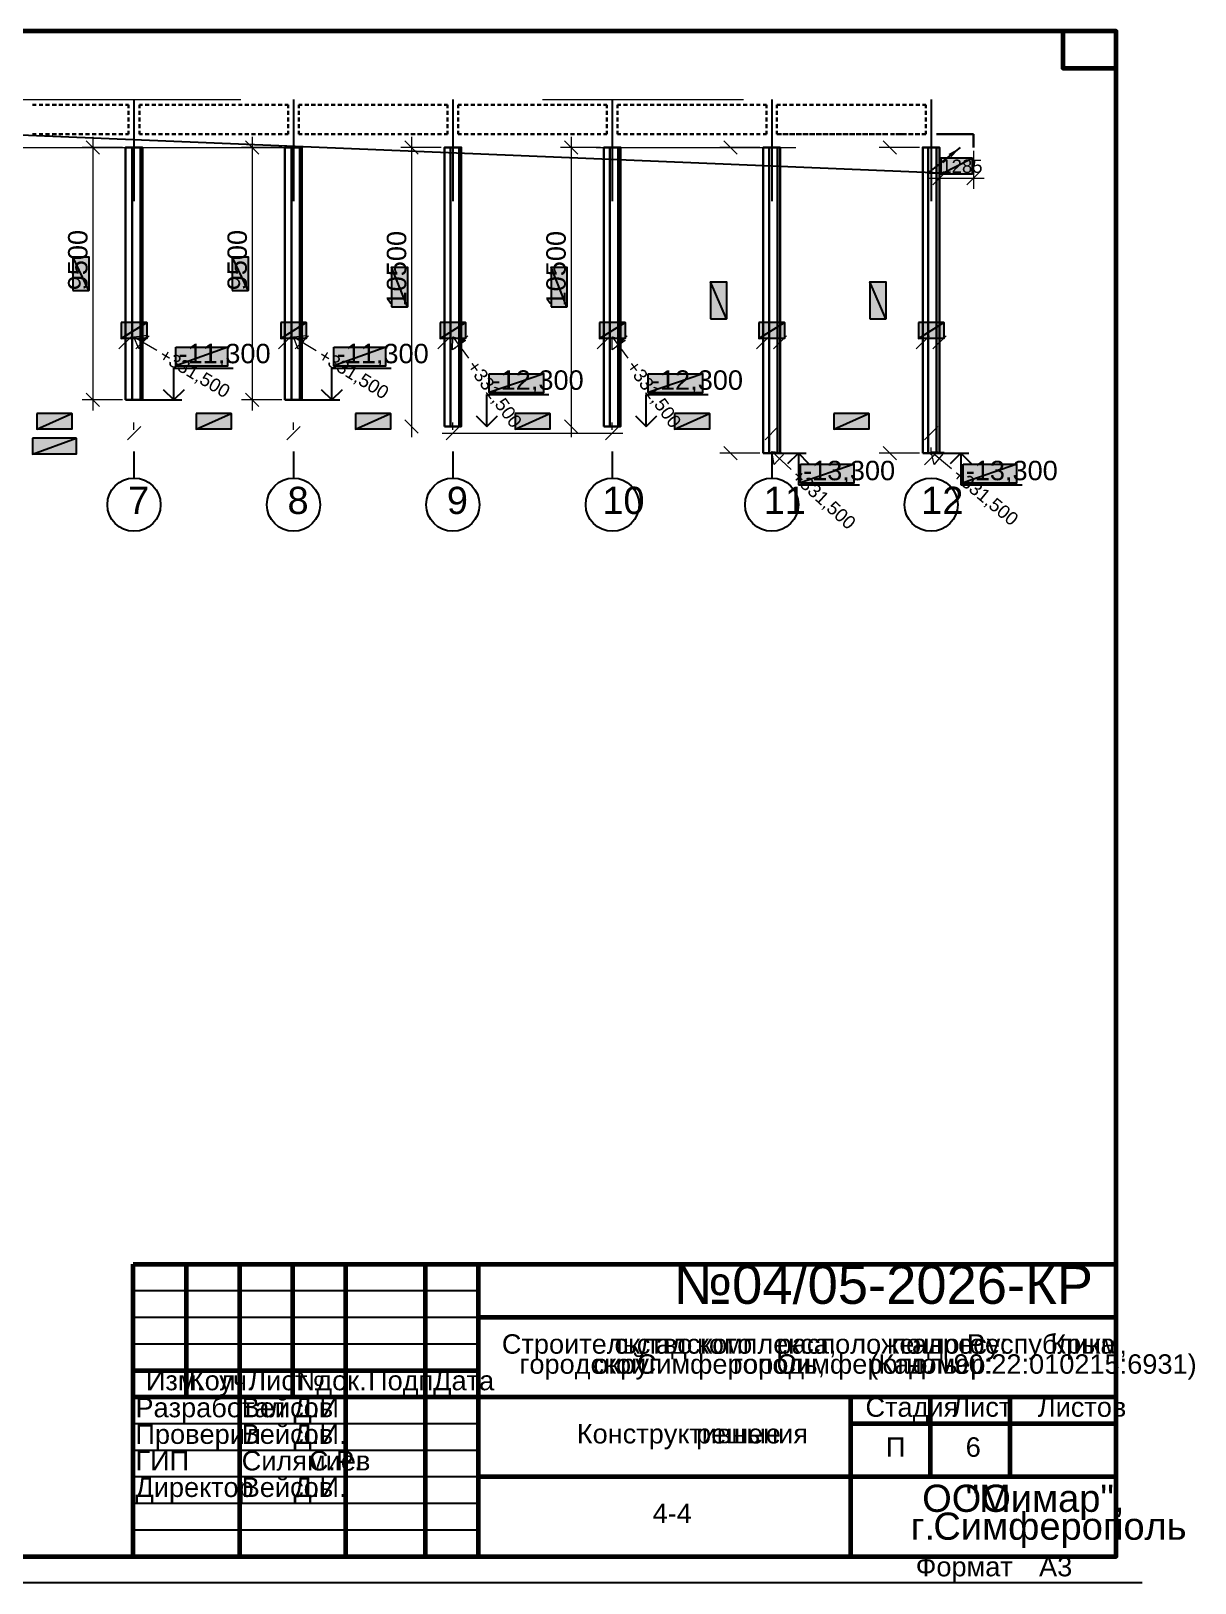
# Model space of a CAD drawing. Extents: x 8 to 21351, y 0 to 420.
# Drawn here: x 10562.1 to 10781.1, y 0.1 to 292.1 of the extents above; entities that cross this region are included whole.
import ezdxf

# ---------------------------------------------------------------- set-up
doc = ezdxf.new("R2010")
doc.units = 0
doc.linetypes.add('TEYPDFCAD_CENTER', pattern=[20, 12, -3, 2, -3])
for name, color, linetype in [('PDF_ВЫНОСКИ', 7, 'Continuous'), ('PDF_ОСИ', 7, 'Continuous'), ('PDF_ОТМЕТКИ', 7, 'Continuous'), ('TEY_REVIEW_AXIS', 7, 'Continuous'), ('TEY_REVIEW_LEADER', 7, 'Continuous')]:
    doc.layers.add(name, color=color, linetype=linetype)
doc.styles.add('TEYPDFCAD_TEXT', font='arial.ttf')
doc.dimstyles.new('TEYPDFCAD_SCALE_1', dxfattribs={"dimtxt": 2.5, "dimasz": 2.5, "dimexe": 1.25, "dimexo": 0.75, "dimtad": 1, "dimdsep": 46, "dimtxsty": 'Standard', "dimcen": 0.09, "dimadec": 0, "dimazin": 0, "dimtfac": 1, "dimtofl": 0, "dimtmove": 0, "dimatfit": 3, "dimfxl": 1, "dimarcsym": 0})
pattern_1 = [(-90, (0, 0), (1.57691667, 0), [])]
pattern_2 = [(-90, (0, 0), (1.57691667, 0), [])]

# ---------------------------------------------------------------- blocks, each defined once
blk = doc.blocks.new('TEY_AXIS')
at = {"layer": 'PDF_ОСИ', "linetype": 'TEYPDFCAD_CENTER', "lineweight": 9}
blk.add_line((0, 0), (1, 0), dxfattribs=at)
blk = doc.blocks.new('TEY_LEVEL')
at = {"layer": 'PDF_ОТМЕТКИ', "lineweight": 9}
blk.add_line((0, 0), (5, 0), dxfattribs=at)
blk.add_lwpolyline([(0, 0), (2, 1.5), (2, -1.5)], close=True, dxfattribs=at)
at = {"layer": 'PDF_ОТМЕТКИ', "style": 'TEYPDFCAD_TEXT'}
blk.add_text('+331,500', height=2.5, dxfattribs=at).set_placement((6, -1.25))

msp = doc.modelspace()

# ---------------------------------------------------------------- hatches: boundary and pattern name
at = {"lineweight": 30}
h = msp.add_hatch(dxfattribs=at)
h.set_pattern_fill('TEYPDFCAD_LINEAR', style=0, pattern_type=2)
h.set_pattern_definition(pattern_1)
h.paths.add_polyline_path([(10579.87, 222.67), (10579.87, 270.17), (10583.02, 270.17), (10583.02, 222.67)])
h = msp.add_hatch(dxfattribs=at)
h.set_pattern_fill('TEYPDFCAD_LINEAR', style=0, pattern_type=2)
h.set_pattern_definition(pattern_1)
h.paths.add_polyline_path([(10609.86, 222.67), (10609.86, 270.17), (10613.01, 270.17), (10613.01, 222.67)])
h = msp.add_hatch(dxfattribs=at)
h.set_pattern_fill('TEYPDFCAD_LINEAR', style=0, pattern_type=2)
h.set_pattern_definition(pattern_2)
h.paths.add_polyline_path([(10639.88, 217.68), (10639.88, 270.17), (10643.03, 270.17), (10643.03, 217.68)])
h = msp.add_hatch(dxfattribs=at)
h.set_pattern_fill('TEYPDFCAD_LINEAR', style=0, pattern_type=2)
h.set_pattern_definition(pattern_2)
h.paths.add_polyline_path([(10669.87, 217.68), (10669.87, 270.17), (10673.02, 270.17), (10673.02, 217.68)])
h = msp.add_hatch(dxfattribs=at)
h.set_pattern_fill('TEYPDFCAD_LINEAR', style=0, pattern_type=2)
h.set_pattern_definition(pattern_1)
h.paths.add_polyline_path([(10699.86, 212.66), (10699.86, 270.17), (10703.02, 270.17), (10703.02, 212.66)])
h = msp.add_hatch(dxfattribs=at)
h.set_pattern_fill('TEYPDFCAD_LINEAR', style=0, pattern_type=2)
h.set_pattern_definition([(-90, (0, 0), (1.57691667, 0), [])])
h.paths.add_polyline_path([(10729.88, 212.66), (10729.88, 270.17), (10733.03, 270.17), (10733.03, 212.66)])
at = {"true_color": 0xffffff}
h = msp.add_hatch(color=0, dxfattribs=at)
h.paths.add_polyline_path([(10733.31, 268.14), (10733.31, 265.13), (10739.17, 268.14)])
h.paths.add_polyline_path([(10733.31, 265.13), (10739.17, 268.14), (10739.17, 265.13)])
h = msp.add_hatch(color=0, dxfattribs=at)
h.paths.add_polyline_path([(10569.94, 243.23), (10572.93, 243.23), (10569.94, 249.62)])
h.paths.add_polyline_path([(10572.93, 243.23), (10569.94, 249.62), (10572.93, 249.62)])
h = msp.add_hatch(color=0, dxfattribs=at)
h.paths.add_polyline_path([(10599.93, 243.23), (10602.94, 243.23), (10599.93, 249.62)])
h.paths.add_polyline_path([(10602.94, 243.23), (10599.93, 249.62), (10602.94, 249.62)])
h = msp.add_hatch(color=0, dxfattribs=at)
h.paths.add_polyline_path([(10629.93, 240.18), (10632.93, 240.18), (10629.93, 247.65)])
h.paths.add_polyline_path([(10632.93, 240.18), (10629.93, 247.65), (10632.93, 247.65)])
h = msp.add_hatch(color=0, dxfattribs=at)
h.paths.add_polyline_path([(10659.94, 240.18), (10662.93, 240.18), (10659.94, 247.65)])
h.paths.add_polyline_path([(10662.93, 240.18), (10659.94, 247.65), (10662.93, 247.65)])
h = msp.add_hatch(color=0, dxfattribs=at)
h.paths.add_polyline_path([(10689.93, 237.96), (10692.94, 237.96), (10689.93, 244.9)])
h.paths.add_polyline_path([(10692.94, 237.96), (10689.93, 244.9), (10692.94, 244.9)])
h = msp.add_hatch(color=0, dxfattribs=at)
h.paths.add_polyline_path([(10719.93, 237.96), (10722.93, 237.96), (10719.93, 244.9)])
h.paths.add_polyline_path([(10722.93, 237.96), (10719.93, 244.9), (10722.93, 244.9)])
h = msp.add_hatch(color=0, dxfattribs=at)
h.paths.add_polyline_path([(10579.04, 237.26), (10579.04, 234.25), (10583.85, 237.26)])
h.paths.add_polyline_path([(10579.04, 234.25), (10583.85, 237.26), (10583.85, 234.25)])
h = msp.add_hatch(color=0, dxfattribs=at)
h.paths.add_polyline_path([(10609.06, 237.26), (10609.06, 234.25), (10613.84, 237.26)])
h.paths.add_polyline_path([(10609.06, 234.25), (10613.84, 237.26), (10613.84, 234.25)])
h = msp.add_hatch(color=0, dxfattribs=at)
h.paths.add_polyline_path([(10639.05, 237.26), (10639.05, 234.25), (10643.83, 237.26)])
h.paths.add_polyline_path([(10639.05, 234.25), (10643.83, 237.26), (10643.83, 234.25)])
h = msp.add_hatch(color=0, dxfattribs=at)
h.paths.add_polyline_path([(10669.04, 237.26), (10669.04, 234.25), (10673.85, 237.26)])
h.paths.add_polyline_path([(10669.04, 234.25), (10673.85, 237.26), (10673.85, 234.25)])
h = msp.add_hatch(color=0, dxfattribs=at)
h.paths.add_polyline_path([(10699.06, 237.26), (10699.06, 234.25), (10703.84, 237.26)])
h.paths.add_polyline_path([(10699.06, 234.25), (10703.84, 237.26), (10703.84, 234.25)])
h = msp.add_hatch(color=0, dxfattribs=at)
h.paths.add_polyline_path([(10729.05, 237.26), (10729.05, 234.25), (10733.83, 237.26)])
h.paths.add_polyline_path([(10729.05, 234.25), (10733.83, 237.26), (10733.83, 234.25)])
h = msp.add_hatch(color=0, dxfattribs=at)
h.paths.add_polyline_path([(10589.33, 232.58), (10599.09, 232.58), (10589.33, 229.07)])
h.paths.add_polyline_path([(10599.09, 232.58), (10589.33, 229.07), (10599.09, 229.07)])
h = msp.add_hatch(color=0, dxfattribs=at)
h.paths.add_polyline_path([(10619.07, 232.58), (10628.83, 232.58), (10619.07, 229.07)])
h.paths.add_polyline_path([(10628.83, 232.58), (10619.07, 229.07), (10628.83, 229.07)])
h = msp.add_hatch(color=0, dxfattribs=at)
h.paths.add_polyline_path([(10648.26, 227.56), (10658.54, 227.56), (10648.26, 224.07)])
h.paths.add_polyline_path([(10658.54, 227.56), (10648.26, 224.07), (10658.54, 224.07)])
h = msp.add_hatch(color=0, dxfattribs=at)
h.paths.add_polyline_path([(10678.21, 227.56), (10688.52, 227.56), (10678.21, 224.07)])
h.paths.add_polyline_path([(10688.52, 227.56), (10678.21, 224.07), (10688.52, 224.07)])
h = msp.add_hatch(color=0, dxfattribs=at)
h.paths.add_polyline_path([(10563.15, 220.15), (10563.15, 217.15), (10569.73, 220.15)])
h.paths.add_polyline_path([(10563.15, 217.15), (10569.73, 220.15), (10569.73, 217.15)])
h = msp.add_hatch(color=0, dxfattribs=at)
h.paths.add_polyline_path([(10593.16, 220.15), (10593.16, 217.15), (10599.74, 220.15)])
h.paths.add_polyline_path([(10593.16, 217.15), (10599.74, 220.15), (10599.74, 217.15)])
h = msp.add_hatch(color=0, dxfattribs=at)
h.paths.add_polyline_path([(10623.15, 220.15), (10623.15, 217.15), (10629.74, 220.15)])
h.paths.add_polyline_path([(10623.15, 217.15), (10629.74, 220.15), (10629.74, 217.15)])
h = msp.add_hatch(color=0, dxfattribs=at)
h.paths.add_polyline_path([(10653.15, 220.15), (10653.15, 217.15), (10659.73, 220.15)])
h.paths.add_polyline_path([(10653.15, 217.15), (10659.73, 220.15), (10659.73, 217.15)])
h = msp.add_hatch(color=0, dxfattribs=at)
h.paths.add_polyline_path([(10683.16, 220.15), (10683.16, 217.15), (10689.74, 220.15)])
h.paths.add_polyline_path([(10683.16, 217.15), (10689.74, 220.15), (10689.74, 217.15)])
h = msp.add_hatch(color=0, dxfattribs=at)
h.paths.add_polyline_path([(10713.15, 220.15), (10713.15, 217.15), (10719.74, 220.15)])
h.paths.add_polyline_path([(10713.15, 217.15), (10719.74, 220.15), (10719.74, 217.15)])
h = msp.add_hatch(color=0, dxfattribs=at)
h.paths.add_polyline_path([(10562.34, 215.46), (10562.34, 212.45), (10570.53, 215.46)])
h.paths.add_polyline_path([(10562.34, 212.45), (10570.53, 215.46), (10570.53, 212.45)])
h = msp.add_hatch(color=0, dxfattribs=at)
h.paths.add_polyline_path([(10706.87, 210.57), (10716.96, 210.57), (10706.87, 207.07)])
h.paths.add_polyline_path([(10716.96, 210.57), (10706.87, 207.07), (10716.96, 207.07)])
h = msp.add_hatch(color=0, dxfattribs=at)
h.paths.add_polyline_path([(10737.47, 210.57), (10747.57, 210.57), (10737.47, 207.07)])
h.paths.add_polyline_path([(10747.57, 210.57), (10737.47, 207.07), (10747.57, 207.07)])

# ---------------------------------------------------------------- linework, layer by layer
at = {"color": 7, "lineweight": 30}
for p, q in [((10562.32, 278.17), (10563.06, 278.17)), ((10563.57, 278.17), (10564.31, 278.17)), ((10564.82, 278.17), (10565.56, 278.17)), ((10566.07, 278.17), (10566.83, 278.17)), ((10567.32, 278.17), (10568.08, 278.17)), ((10568.56, 278.17), (10569.33, 278.17)), ((10569.81, 278.17), (10570.58, 278.17)), ((10571.06, 278.17), (10571.82, 278.17)), ((10572.31, 278.17), (10573.07, 278.17)), ((10573.56, 278.17), (10574.32, 278.17)), ((10574.81, 278.17), (10575.57, 278.17)), ((10576.08, 278.17), (10576.82, 278.17)), ((10577.33, 278.17), (10578.07, 278.17)), ((10578.58, 278.17), (10579.32, 278.17)), ((10579.83, 278.17), (10580.44, 278.17)), ((10580.44, 278.17), (10580.44, 277.56)), ((10582.45, 278.17), (10583.06, 278.17)), ((10582.45, 278.17), (10582.45, 277.56)), ((10583.57, 278.17), (10584.31, 278.17)), ((10584.82, 278.17), (10585.56, 278.17)), ((10586.07, 278.17), (10586.81, 278.17)), ((10587.32, 278.17), (10588.06, 278.17)), ((10588.57, 278.17), (10589.33, 278.17)), ((10589.82, 278.17), (10590.58, 278.17)), ((10591.07, 278.17), (10591.83, 278.17)), ((10592.31, 278.17), (10593.08, 278.17)), ((10593.56, 278.17), (10594.32, 278.17)), ((10594.81, 278.17), (10595.57, 278.17)), ((10596.06, 278.17), (10596.82, 278.17)), ((10597.33, 278.17), (10598.07, 278.17)), ((10598.58, 278.17), (10599.32, 278.17)), ((10599.83, 278.17), (10600.57, 278.17)), ((10601.08, 278.17), (10601.82, 278.17)), ((10602.33, 278.17), (10603.07, 278.17)), ((10603.57, 278.17), (10604.32, 278.17)), ((10604.82, 278.17), (10605.56, 278.17)), ((10606.07, 278.17), (10606.81, 278.17)), ((10607.32, 278.17), (10608.06, 278.17)), ((10608.57, 278.17), (10609.31, 278.17)), ((10609.82, 278.17), (10610.45, 278.17)), ((10610.45, 278.17), (10610.45, 277.56)), ((10612.44, 278.17), (10613.08, 278.17)), ((10612.44, 278.17), (10612.44, 277.56)), ((10613.57, 278.17), (10614.33, 278.17)), ((10614.81, 278.17), (10615.58, 278.17)), ((10616.06, 278.17), (10616.82, 278.17)), ((10617.31, 278.17), (10618.07, 278.17)), ((10618.56, 278.17), (10619.32, 278.17)), ((10619.83, 278.17), (10620.57, 278.17)), ((10621.08, 278.17), (10621.82, 278.17)), ((10622.33, 278.17), (10623.07, 278.17)), ((10623.58, 278.17), (10624.32, 278.17)), ((10624.83, 278.17), (10625.57, 278.17)), ((10626.07, 278.17), (10626.82, 278.17)), ((10627.32, 278.17), (10628.06, 278.17)), ((10628.57, 278.17), (10629.31, 278.17)), ((10629.82, 278.17), (10630.56, 278.17)), ((10631.07, 278.17), (10631.81, 278.17)), ((10632.32, 278.17), (10633.08, 278.17)), ((10633.57, 278.17), (10634.33, 278.17)), ((10634.82, 278.17), (10635.58, 278.17)), ((10636.07, 278.17), (10636.83, 278.17)), ((10637.31, 278.17), (10638.08, 278.17)), ((10638.56, 278.17), (10639.33, 278.17)), ((10639.81, 278.17), (10640.45, 278.17)), ((10640.45, 278.17), (10640.45, 277.56)), ((10642.44, 278.17), (10643.07, 278.17)), ((10642.44, 278.17), (10642.44, 277.56)), ((10643.58, 278.17), (10644.32, 278.17)), ((10644.83, 278.17), (10645.57, 278.17)), ((10646.08, 278.17), (10646.82, 278.17)), ((10647.33, 278.17), (10648.07, 278.17)), ((10648.57, 278.17), (10649.32, 278.17)), ((10649.82, 278.17), (10650.56, 278.17)), ((10651.07, 278.17), (10651.81, 278.17)), ((10652.32, 278.17), (10653.06, 278.17)), ((10653.57, 278.17), (10654.31, 278.17)), ((10654.82, 278.17), (10655.58, 278.17)), ((10656.07, 278.17), (10656.83, 278.17)), ((10657.32, 278.17), (10658.08, 278.17)), ((10658.57, 278.17), (10659.33, 278.17)), ((10659.81, 278.17), (10660.58, 278.17)), ((10661.06, 278.17), (10661.83, 278.17)), ((10662.31, 278.17), (10663.07, 278.17)), ((10663.56, 278.17), (10664.32, 278.17)), ((10664.83, 278.17), (10665.57, 278.17)), ((10666.08, 278.17), (10666.82, 278.17)), ((10667.33, 278.17), (10668.07, 278.17)), ((10668.58, 278.17), (10669.32, 278.17)), ((10669.83, 278.17), (10670.44, 278.17)), ((10670.44, 278.17), (10670.44, 277.56)), ((10672.45, 278.17), (10673.06, 278.17)), ((10672.45, 278.17), (10672.45, 277.56)), ((10673.57, 278.17), (10674.31, 278.17)), ((10674.82, 278.17), (10675.56, 278.17)), ((10676.07, 278.17), (10676.81, 278.17)), ((10677.32, 278.17), (10678.08, 278.17)), ((10678.57, 278.17), (10679.33, 278.17)), ((10679.82, 278.17), (10680.58, 278.17)), ((10681.07, 278.17), (10681.83, 278.17)), ((10682.31, 278.17), (10683.08, 278.17)), ((10683.56, 278.17), (10684.33, 278.17)), ((10684.81, 278.17), (10685.57, 278.17)), ((10686.06, 278.17), (10686.82, 278.17)), ((10687.33, 278.17), (10688.07, 278.17)), ((10688.58, 278.17), (10689.32, 278.17)), ((10689.83, 278.17), (10690.57, 278.17)), ((10691.08, 278.17), (10691.82, 278.17)), ((10692.33, 278.17), (10693.07, 278.17)), ((10693.58, 278.17), (10694.32, 278.17)), ((10694.82, 278.17), (10695.56, 278.17)), ((10696.07, 278.17), (10696.81, 278.17)), ((10697.32, 278.17), (10698.06, 278.17)), ((10698.57, 278.17), (10699.31, 278.17)), ((10699.82, 278.17), (10700.45, 278.17)), ((10700.45, 278.17), (10700.45, 277.56)), ((10702.44, 278.17), (10703.08, 278.17)), ((10702.44, 278.17), (10702.44, 277.56)), ((10703.57, 278.17), (10704.33, 278.17)), ((10704.81, 278.17), (10705.58, 278.17)), ((10706.06, 278.17), (10706.83, 278.17)), ((10707.31, 278.17), (10708.07, 278.17)), ((10708.58, 278.17), (10709.32, 278.17)), ((10709.83, 278.17), (10710.57, 278.17)), ((10711.08, 278.17), (10711.82, 278.17)), ((10712.33, 278.17), (10713.07, 278.17)), ((10713.58, 278.17), (10714.32, 278.17)), ((10714.83, 278.17), (10715.57, 278.17)), ((10716.08, 278.17), (10716.82, 278.17)), ((10717.32, 278.17), (10718.07, 278.17)), ((10718.57, 278.17), (10719.31, 278.17)), ((10719.82, 278.17), (10720.56, 278.17)), ((10721.07, 278.17), (10721.81, 278.17)), ((10722.32, 278.17), (10723.08, 278.17)), ((10723.57, 278.17), (10724.33, 278.17)), ((10724.82, 278.17), (10725.58, 278.17)), ((10726.07, 278.17), (10726.83, 278.17)), ((10727.31, 278.17), (10728.08, 278.17)), ((10728.56, 278.17), (10729.33, 278.17)), ((10729.81, 278.17), (10730.45, 278.17)), ((10730.45, 278.17), (10730.45, 277.56)), ((10580.44, 277.05), (10580.44, 276.31)), ((10580.44, 275.8), (10580.44, 275.04)), ((10580.44, 274.55), (10580.44, 273.79)), ((10582.45, 277.05), (10582.45, 276.31)), ((10582.45, 275.8), (10582.45, 275.04)), ((10582.45, 274.55), (10582.45, 273.79)), ((10610.45, 277.05), (10610.45, 276.31)), ((10610.45, 275.8), (10610.45, 275.04)), ((10610.45, 274.55), (10610.45, 273.79)), ((10612.44, 277.05), (10612.44, 276.31)), ((10612.44, 275.8), (10612.44, 275.04)), ((10612.44, 274.55), (10612.44, 273.79)), ((10640.45, 277.05), (10640.45, 276.31)), ((10640.45, 275.8), (10640.45, 275.04)), ((10640.45, 274.55), (10640.45, 273.79)), ((10642.44, 277.05), (10642.44, 276.31)), ((10642.44, 275.8), (10642.44, 275.04)), ((10642.44, 274.55), (10642.44, 273.79)), ((10670.44, 277.05), (10670.44, 276.31)), ((10670.44, 275.8), (10670.44, 275.04)), ((10670.44, 274.55), (10670.44, 273.79)), ((10672.45, 277.05), (10672.45, 276.31)), ((10672.45, 275.8), (10672.45, 275.04)), ((10672.45, 274.55), (10672.45, 273.79)), ((10700.45, 277.05), (10700.45, 276.31)), ((10700.45, 275.8), (10700.45, 275.04)), ((10700.45, 274.55), (10700.45, 273.79)), ((10702.44, 277.05), (10702.44, 276.31)), ((10702.44, 275.8), (10702.44, 275.04)), ((10702.44, 274.55), (10702.44, 273.79)), ((10730.45, 277.05), (10730.45, 276.31)), ((10730.45, 275.8), (10730.45, 275.04)), ((10730.45, 274.55), (10730.45, 273.79)), ((10563.06, 272.67), (10562.32, 272.67)), ((10562.32, 272.67), (10563.06, 272.67)), ((10564.31, 272.67), (10563.57, 272.67)), ((10563.57, 272.67), (10564.31, 272.67)), ((10565.56, 272.67), (10564.82, 272.67)), ((10564.82, 272.67), (10565.56, 272.67)), ((10566.83, 272.67), (10566.07, 272.67)), ((10566.07, 272.67), (10566.83, 272.67)), ((10568.08, 272.67), (10567.32, 272.67)), ((10567.32, 272.67), (10568.08, 272.67)), ((10569.33, 272.67), (10568.56, 272.67)), ((10568.56, 272.67), (10569.33, 272.67)), ((10570.58, 272.67), (10569.81, 272.67)), ((10569.81, 272.67), (10570.58, 272.67)), ((10571.82, 272.67), (10571.06, 272.67)), ((10571.06, 272.67), (10571.82, 272.67)), ((10573.07, 272.67), (10572.31, 272.67)), ((10572.31, 272.67), (10573.07, 272.67)), ((10574.32, 272.67), (10573.56, 272.67)), ((10573.56, 272.67), (10574.32, 272.67)), ((10575.57, 272.67), (10574.81, 272.67)), ((10574.81, 272.67), (10575.57, 272.67)), ((10576.82, 272.67), (10576.08, 272.67)), ((10576.08, 272.67), (10576.82, 272.67)), ((10578.07, 272.67), (10577.33, 272.67)), ((10577.33, 272.67), (10578.07, 272.67)), ((10579.32, 272.67), (10578.58, 272.67)), ((10578.58, 272.67), (10579.32, 272.67)), ((10580.44, 272.67), (10579.83, 272.67)), ((10579.83, 272.67), (10580.44, 272.67)), ((10580.44, 273.3), (10580.44, 272.67)), ((10582.45, 273.3), (10582.45, 272.67)), ((10583.06, 272.67), (10582.45, 272.67)), ((10582.45, 272.67), (10583.06, 272.67)), ((10584.31, 272.67), (10583.57, 272.67)), ((10583.57, 272.67), (10584.31, 272.67)), ((10585.56, 272.67), (10584.82, 272.67)), ((10584.82, 272.67), (10585.56, 272.67)), ((10586.81, 272.67), (10586.07, 272.67)), ((10586.07, 272.67), (10586.81, 272.67)), ((10588.06, 272.67), (10587.32, 272.67)), ((10587.32, 272.67), (10588.06, 272.67)), ((10589.33, 272.67), (10588.57, 272.67)), ((10588.57, 272.67), (10589.33, 272.67)), ((10590.58, 272.67), (10589.82, 272.67)), ((10589.82, 272.67), (10590.58, 272.67)), ((10591.83, 272.67), (10591.07, 272.67)), ((10591.07, 272.67), (10591.83, 272.67)), ((10593.08, 272.67), (10592.31, 272.67)), ((10592.31, 272.67), (10593.08, 272.67)), ((10594.32, 272.67), (10593.56, 272.67)), ((10593.56, 272.67), (10594.32, 272.67)), ((10595.57, 272.67), (10594.81, 272.67)), ((10594.81, 272.67), (10595.57, 272.67)), ((10596.82, 272.67), (10596.06, 272.67)), ((10596.06, 272.67), (10596.82, 272.67)), ((10598.07, 272.67), (10597.33, 272.67)), ((10597.33, 272.67), (10598.07, 272.67)), ((10599.32, 272.67), (10598.58, 272.67)), ((10598.58, 272.67), (10599.32, 272.67)), ((10600.57, 272.67), (10599.83, 272.67)), ((10599.83, 272.67), (10600.57, 272.67)), ((10601.82, 272.67), (10601.08, 272.67)), ((10601.08, 272.67), (10601.82, 272.67)), ((10603.07, 272.67), (10602.33, 272.67)), ((10602.33, 272.67), (10603.07, 272.67)), ((10605.56, 272.67), (10604.82, 272.67)), ((10604.82, 272.67), (10605.56, 272.67)), ((10606.81, 272.67), (10606.07, 272.67)), ((10606.07, 272.67), (10606.81, 272.67)), ((10608.06, 272.67), (10607.32, 272.67)), ((10607.32, 272.67), (10608.06, 272.67)), ((10609.31, 272.67), (10608.57, 272.67)), ((10608.57, 272.67), (10609.31, 272.67)), ((10610.45, 272.67), (10609.82, 272.67)), ((10609.82, 272.67), (10610.45, 272.67)), ((10610.45, 273.3), (10610.45, 272.67)), ((10612.44, 273.3), (10612.44, 272.67)), ((10613.08, 272.67), (10612.44, 272.67)), ((10612.44, 272.67), (10613.08, 272.67)), ((10614.33, 272.67), (10613.57, 272.67)), ((10613.57, 272.67), (10614.33, 272.67)), ((10615.58, 272.67), (10614.81, 272.67)), ((10614.81, 272.67), (10615.58, 272.67)), ((10616.82, 272.67), (10616.06, 272.67)), ((10616.06, 272.67), (10616.82, 272.67)), ((10618.07, 272.67), (10617.31, 272.67)), ((10617.31, 272.67), (10618.07, 272.67)), ((10619.32, 272.67), (10618.56, 272.67)), ((10618.56, 272.67), (10619.32, 272.67)), ((10620.57, 272.67), (10619.83, 272.67)), ((10619.83, 272.67), (10620.57, 272.67)), ((10621.82, 272.67), (10621.08, 272.67)), ((10621.08, 272.67), (10621.82, 272.67)), ((10623.07, 272.67), (10622.33, 272.67)), ((10622.33, 272.67), (10623.07, 272.67)), ((10624.32, 272.67), (10623.58, 272.67)), ((10623.58, 272.67), (10624.32, 272.67)), ((10625.57, 272.67), (10624.83, 272.67)), ((10624.83, 272.67), (10625.57, 272.67)), ((10626.82, 272.67), (10626.07, 272.67)), ((10626.07, 272.67), (10626.82, 272.67)), ((10628.06, 272.67), (10627.32, 272.67)), ((10627.32, 272.67), (10628.06, 272.67)), ((10629.31, 272.67), (10628.57, 272.67)), ((10628.57, 272.67), (10629.31, 272.67)), ((10630.56, 272.67), (10629.82, 272.67)), ((10629.82, 272.67), (10630.56, 272.67)), ((10631.81, 272.67), (10631.07, 272.67)), ((10631.07, 272.67), (10631.81, 272.67)), ((10633.08, 272.67), (10632.32, 272.67)), ((10632.32, 272.67), (10633.08, 272.67)), ((10634.33, 272.67), (10633.57, 272.67)), ((10633.57, 272.67), (10634.33, 272.67)), ((10635.58, 272.67), (10634.82, 272.67)), ((10634.82, 272.67), (10635.58, 272.67)), ((10636.83, 272.67), (10636.07, 272.67)), ((10636.07, 272.67), (10636.83, 272.67)), ((10638.08, 272.67), (10637.31, 272.67)), ((10637.31, 272.67), (10638.08, 272.67)), ((10639.33, 272.67), (10638.56, 272.67)), ((10638.56, 272.67), (10639.33, 272.67)), ((10640.45, 272.67), (10639.81, 272.67)), ((10639.81, 272.67), (10640.45, 272.67)), ((10640.45, 273.3), (10640.45, 272.67)), ((10642.44, 273.3), (10642.44, 272.67)), ((10643.07, 272.67), (10642.44, 272.67)), ((10642.44, 272.67), (10643.07, 272.67)), ((10644.32, 272.67), (10643.58, 272.67)), ((10643.58, 272.67), (10644.32, 272.67)), ((10645.57, 272.67), (10644.83, 272.67)), ((10644.83, 272.67), (10645.57, 272.67)), ((10646.82, 272.67), (10646.08, 272.67)), ((10646.08, 272.67), (10646.82, 272.67)), ((10648.07, 272.67), (10647.33, 272.67)), ((10647.33, 272.67), (10648.07, 272.67)), ((10649.32, 272.67), (10648.57, 272.67)), ((10648.57, 272.67), (10649.32, 272.67)), ((10650.56, 272.67), (10649.82, 272.67)), ((10649.82, 272.67), (10650.56, 272.67)), ((10651.81, 272.67), (10651.07, 272.67)), ((10651.07, 272.67), (10651.81, 272.67)), ((10653.06, 272.67), (10652.32, 272.67)), ((10652.32, 272.67), (10653.06, 272.67)), ((10654.31, 272.67), (10653.57, 272.67)), ((10653.57, 272.67), (10654.31, 272.67)), ((10655.58, 272.67), (10654.82, 272.67)), ((10654.82, 272.67), (10655.58, 272.67)), ((10656.83, 272.67), (10656.07, 272.67)), ((10656.07, 272.67), (10656.83, 272.67)), ((10658.08, 272.67), (10657.32, 272.67)), ((10657.32, 272.67), (10658.08, 272.67)), ((10659.33, 272.67), (10658.57, 272.67)), ((10658.57, 272.67), (10659.33, 272.67)), ((10660.58, 272.67), (10659.81, 272.67)), ((10659.81, 272.67), (10660.58, 272.67)), ((10661.83, 272.67), (10661.06, 272.67)), ((10661.06, 272.67), (10661.83, 272.67)), ((10663.07, 272.67), (10662.31, 272.67)), ((10662.31, 272.67), (10663.07, 272.67)), ((10664.32, 272.67), (10663.56, 272.67)), ((10663.56, 272.67), (10664.32, 272.67)), ((10665.57, 272.67), (10664.83, 272.67)), ((10664.83, 272.67), (10665.57, 272.67)), ((10666.82, 272.67), (10666.08, 272.67)), ((10666.08, 272.67), (10666.82, 272.67)), ((10668.07, 272.67), (10667.33, 272.67)), ((10667.33, 272.67), (10668.07, 272.67)), ((10669.32, 272.67), (10668.58, 272.67)), ((10668.58, 272.67), (10669.32, 272.67)), ((10670.44, 272.67), (10669.83, 272.67)), ((10669.83, 272.67), (10670.44, 272.67)), ((10670.44, 273.3), (10670.44, 272.67)), ((10672.45, 273.3), (10672.45, 272.67)), ((10673.06, 272.67), (10672.45, 272.67)), ((10672.45, 272.67), (10673.06, 272.67)), ((10674.31, 272.67), (10673.57, 272.67)), ((10673.57, 272.67), (10674.31, 272.67)), ((10675.56, 272.67), (10674.82, 272.67)), ((10674.82, 272.67), (10675.56, 272.67)), ((10676.81, 272.67), (10676.07, 272.67)), ((10676.07, 272.67), (10676.81, 272.67)), ((10678.08, 272.67), (10677.32, 272.67)), ((10677.32, 272.67), (10678.08, 272.67)), ((10679.33, 272.67), (10678.57, 272.67)), ((10678.57, 272.67), (10679.33, 272.67)), ((10680.58, 272.67), (10679.82, 272.67)), ((10679.82, 272.67), (10680.58, 272.67)), ((10681.83, 272.67), (10681.07, 272.67)), ((10681.07, 272.67), (10681.83, 272.67)), ((10683.08, 272.67), (10682.31, 272.67)), ((10682.31, 272.67), (10683.08, 272.67)), ((10684.33, 272.67), (10683.56, 272.67)), ((10683.56, 272.67), (10684.33, 272.67)), ((10685.57, 272.67), (10684.81, 272.67)), ((10684.81, 272.67), (10685.57, 272.67)), ((10686.82, 272.67), (10686.06, 272.67)), ((10686.06, 272.67), (10686.82, 272.67)), ((10688.07, 272.67), (10687.33, 272.67)), ((10687.33, 272.67), (10688.07, 272.67)), ((10689.32, 272.67), (10688.58, 272.67)), ((10688.58, 272.67), (10689.32, 272.67)), ((10690.57, 272.67), (10689.83, 272.67)), ((10689.83, 272.67), (10690.57, 272.67)), ((10691.82, 272.67), (10691.08, 272.67)), ((10691.08, 272.67), (10691.82, 272.67)), ((10693.07, 272.67), (10692.33, 272.67)), ((10692.33, 272.67), (10693.07, 272.67)), ((10695.56, 272.67), (10694.82, 272.67)), ((10694.82, 272.67), (10695.56, 272.67)), ((10696.81, 272.67), (10696.07, 272.67)), ((10696.07, 272.67), (10696.81, 272.67)), ((10698.06, 272.67), (10697.32, 272.67)), ((10697.32, 272.67), (10698.06, 272.67)), ((10699.31, 272.67), (10698.57, 272.67)), ((10698.57, 272.67), (10699.31, 272.67)), ((10700.45, 272.67), (10699.82, 272.67)), ((10699.82, 272.67), (10700.45, 272.67)), ((10700.45, 273.3), (10700.45, 272.67)), ((10702.44, 273.3), (10702.44, 272.67)), ((10703.08, 272.67), (10702.44, 272.67)), ((10702.44, 272.67), (10703.31, 272.67)), ((10704.33, 272.67), (10703.57, 272.67)), ((10703.82, 272.67), (10704.58, 272.67)), ((10705.58, 272.67), (10704.81, 272.67)), ((10705.07, 272.67), (10705.83, 272.67)), ((10706.83, 272.67), (10706.06, 272.67)), ((10706.32, 272.67), (10707.08, 272.67)), ((10708.07, 272.67), (10707.31, 272.67)), ((10707.57, 272.67), (10708.33, 272.67)), ((10709.32, 272.67), (10708.58, 272.67)), ((10708.82, 272.67), (10709.58, 272.67)), ((10710.57, 272.67), (10709.83, 272.67)), ((10710.06, 272.67), (10710.83, 272.67)), ((10711.82, 272.67), (10711.08, 272.67)), ((10711.31, 272.67), (10712.07, 272.67)), ((10713.07, 272.67), (10712.33, 272.67)), ((10712.56, 272.67), (10713.32, 272.67)), ((10714.32, 272.67), (10713.58, 272.67)), ((10713.83, 272.67), (10714.57, 272.67)), ((10715.57, 272.67), (10714.83, 272.67)), ((10715.08, 272.67), (10715.82, 272.67)), ((10716.82, 272.67), (10716.08, 272.67)), ((10716.33, 272.67), (10717.07, 272.67)), ((10718.07, 272.67), (10717.32, 272.67)), ((10717.58, 272.67), (10718.32, 272.67)), ((10719.31, 272.67), (10718.57, 272.67)), ((10718.83, 272.67), (10719.57, 272.67)), ((10720.56, 272.67), (10719.82, 272.67)), ((10720.08, 272.67), (10720.82, 272.67)), ((10721.81, 272.67), (10721.07, 272.67)), ((10721.32, 272.67), (10722.07, 272.67)), ((10723.08, 272.67), (10722.32, 272.67)), ((10722.57, 272.67), (10723.31, 272.67)), ((10723.82, 272.67), (10724.56, 272.67)), ((10725.58, 272.67), (10724.82, 272.67)), ((10725.07, 272.67), (10725.94, 272.67)), ((10725.94, 272.67), (10726.7, 272.67)), ((10726.83, 272.67), (10726.07, 272.67)), ((10727.19, 272.67), (10727.95, 272.67)), ((10728.08, 272.67), (10727.31, 272.67)), ((10728.44, 272.67), (10729.2, 272.67)), ((10729.33, 272.67), (10728.56, 272.67)), ((10729.71, 272.67), (10730.45, 272.67)), ((10730.45, 272.67), (10729.81, 272.67)), ((10730.45, 273.3), (10730.45, 272.67)), ((10732.44, 272.67), (10736.95, 272.67)), ((10736.95, 272.67), (10739.44, 272.67)), ((10739.44, 272.67), (10739.44, 270.17))]:
    msp.add_line(p, q, dxfattribs=at)
at = {"color": 7, "lineweight": 25}
for p, q in [((10581.43, 279.17), (10581.43, 260.07)), ((10611.45, 279.17), (10611.45, 260.07)), ((10641.44, 279.17), (10641.44, 260.07)), ((10671.46, 279.17), (10671.46, 260.07)), ((10701.45, 279.17), (10701.45, 260.07)), ((10583.02, 222.67), (10590.43, 222.67)), ((10586.92, 224.66), (10588.93, 222.67)), ((10588.93, 222.67), (10590.92, 224.66)), ((10613.01, 222.67), (10620.17, 222.67)), ((10616.68, 224.66), (10618.67, 222.67)), ((10618.67, 222.67), (10620.68, 224.66)), ((10645.84, 219.67), (10647.86, 217.68)), ((10647.86, 217.68), (10649.84, 219.67)), ((10675.82, 219.67), (10677.81, 217.68)), ((10677.81, 217.68), (10679.82, 219.67)), ((10581.43, 212.96), (10581.43, 207.96)), ((10611.45, 212.96), (10611.45, 207.96)), ((10641.44, 212.96), (10641.44, 207.96)), ((10671.46, 212.96), (10671.46, 207.96)), ((10701.45, 212.96), (10701.45, 207.96)), ((10703.02, 212.66), (10707.97, 212.66)), ((10706.47, 212.66), (10704.45, 210.67)), ((10708.46, 210.67), (10706.47, 212.66)), ((10733.03, 212.66), (10738.58, 212.66)), ((10737.07, 212.66), (10735.06, 210.67)), ((10739.06, 210.67), (10737.07, 212.66))]:
    msp.add_line(p, q, dxfattribs=at)
at = {"color": 7, "lineweight": 5}
for p, q in [((10579.25, 270.17), (10571.68, 270.17)), ((10574.94, 268.92), (10572.44, 271.42)), ((10609.25, 270.17), (10601.69, 270.17)), ((10604.93, 268.92), (10602.43, 271.42)), ((10639.24, 270.17), (10631.68, 270.17)), ((10634.94, 268.92), (10632.42, 271.42)), ((10669.25, 270.17), (10661.68, 270.17)), ((10664.94, 268.92), (10662.44, 271.42)), ((10699.25, 270.17), (10691.69, 270.17)), ((10694.93, 268.92), (10692.43, 271.42)), ((10729.24, 270.17), (10721.68, 270.17)), ((10724.94, 268.92), (10722.43, 271.42)), ((10739.44, 269.56), (10739.44, 262.38)), ((10734.28, 265.64), (10731.78, 263.14)), ((10738.19, 263.14), (10740.69, 265.64)), ((10581.12, 234.76), (10578.62, 232.26)), ((10611.11, 234.76), (10608.61, 232.26)), ((10641.12, 234.76), (10638.63, 232.26)), ((10671.12, 234.76), (10668.62, 232.26)), ((10701.13, 234.76), (10698.61, 232.26)), ((10731.12, 234.76), (10728.63, 232.26)), ((10579.25, 222.67), (10571.68, 222.67)), ((10572.44, 223.92), (10574.94, 221.42)), ((10609.25, 222.67), (10601.69, 222.67)), ((10602.43, 223.92), (10604.93, 221.42)), ((10580.19, 215.16), (10582.7, 217.66)), ((10582.7, 217.66), (10580.19, 215.16)), ((10581.43, 217.02), (10581.43, 218.4)), ((10581.43, 217.02), (10581.43, 218.4)), ((10610.2, 215.16), (10612.7, 217.66)), ((10612.7, 217.66), (10610.2, 215.16)), ((10611.45, 217.02), (10611.45, 218.4)), ((10611.45, 217.02), (10611.45, 218.4)), ((10632.42, 218.93), (10634.94, 216.43)), ((10640.19, 215.16), (10642.69, 217.66)), ((10642.69, 217.66), (10640.19, 215.16)), ((10641.44, 217.02), (10641.44, 218.4)), ((10641.44, 217.02), (10641.44, 218.4)), ((10662.44, 218.93), (10664.94, 216.43)), ((10670.19, 215.16), (10672.7, 217.66)), ((10672.7, 217.66), (10670.19, 215.16)), ((10671.46, 217.02), (10671.46, 218.4)), ((10671.46, 217.02), (10671.46, 218.4)), ((10700.2, 215.16), (10702.7, 217.66)), ((10702.7, 217.66), (10700.2, 215.16)), ((10730.19, 215.16), (10732.69, 217.66)), ((10692.43, 213.91), (10694.93, 211.41)), ((10722.43, 213.91), (10724.94, 211.41)), ((10731.44, 212.32), (10731.44, 213.7)), ((10699.25, 212.66), (10691.69, 212.66)), ((10729.24, 212.66), (10721.68, 212.66)), ((10730.19, 210.46), (10732.69, 212.96))]:
    msp.add_line(p, q, dxfattribs=at)
at = {"color": 0, "lineweight": 0, "true_color": 0xffffff}
for p, q in [((10589.33, 229.07), (10599.09, 229.07)), ((10619.07, 229.07), (10628.83, 229.07)), ((10648.26, 224.07), (10658.54, 224.07)), ((10678.21, 224.07), (10688.52, 224.07)), ((10706.87, 207.07), (10716.96, 207.07)), ((10737.47, 207.07), (10747.57, 207.07))]:
    msp.add_line(p, q, dxfattribs=at)
at = {"color": 0, "true_color": 0xffffff}
for points in [[(10733.31, 268.14), (10733.31, 265.13), (10739.17, 268.14)], [(10733.31, 265.13), (10739.17, 268.14), (10739.17, 265.13)], [(10569.94, 243.23), (10572.93, 243.23), (10569.94, 249.62)], [(10572.93, 243.23), (10569.94, 249.62), (10572.93, 249.62)], [(10599.93, 243.23), (10602.94, 243.23), (10599.93, 249.62)], [(10602.94, 243.23), (10599.93, 249.62), (10602.94, 249.62)], [(10629.93, 240.18), (10632.93, 240.18), (10629.93, 247.65)], [(10632.93, 240.18), (10629.93, 247.65), (10632.93, 247.65)], [(10659.94, 240.18), (10662.93, 240.18), (10659.94, 247.65)], [(10662.93, 240.18), (10659.94, 247.65), (10662.93, 247.65)], [(10689.93, 237.96), (10692.94, 237.96), (10689.93, 244.9)], [(10692.94, 237.96), (10689.93, 244.9), (10692.94, 244.9)], [(10719.93, 237.96), (10722.93, 237.96), (10719.93, 244.9)], [(10722.93, 237.96), (10719.93, 244.9), (10722.93, 244.9)], [(10579.04, 237.26), (10579.04, 234.25), (10583.85, 237.26)], [(10579.04, 234.25), (10583.85, 237.26), (10583.85, 234.25)], [(10609.06, 237.26), (10609.06, 234.25), (10613.84, 237.26)], [(10609.06, 234.25), (10613.84, 237.26), (10613.84, 234.25)], [(10639.05, 237.26), (10639.05, 234.25), (10643.83, 237.26)], [(10639.05, 234.25), (10643.83, 237.26), (10643.83, 234.25)], [(10669.04, 237.26), (10669.04, 234.25), (10673.85, 237.26)], [(10669.04, 234.25), (10673.85, 237.26), (10673.85, 234.25)], [(10699.06, 237.26), (10699.06, 234.25), (10703.84, 237.26)], [(10699.06, 234.25), (10703.84, 237.26), (10703.84, 234.25)], [(10729.05, 237.26), (10729.05, 234.25), (10733.83, 237.26)], [(10729.05, 234.25), (10733.83, 237.26), (10733.83, 234.25)], [(10589.33, 232.58), (10599.09, 232.58), (10589.33, 229.07)], [(10599.09, 232.58), (10589.33, 229.07), (10599.09, 229.07)], [(10619.07, 232.58), (10628.83, 232.58), (10619.07, 229.07)], [(10628.83, 232.58), (10619.07, 229.07), (10628.83, 229.07)], [(10648.26, 227.56), (10658.54, 227.56), (10648.26, 224.07)], [(10658.54, 227.56), (10648.26, 224.07), (10658.54, 224.07)], [(10678.21, 227.56), (10688.52, 227.56), (10678.21, 224.07)], [(10688.52, 227.56), (10678.21, 224.07), (10688.52, 224.07)], [(10563.15, 220.15), (10563.15, 217.15), (10569.73, 220.15)], [(10563.15, 217.15), (10569.73, 220.15), (10569.73, 217.15)], [(10593.16, 220.15), (10593.16, 217.15), (10599.74, 220.15)], [(10593.16, 217.15), (10599.74, 220.15), (10599.74, 217.15)], [(10623.15, 220.15), (10623.15, 217.15), (10629.74, 220.15)], [(10623.15, 217.15), (10629.74, 220.15), (10629.74, 217.15)], [(10653.15, 220.15), (10653.15, 217.15), (10659.73, 220.15)], [(10653.15, 217.15), (10659.73, 220.15), (10659.73, 217.15)], [(10683.16, 220.15), (10683.16, 217.15), (10689.74, 220.15)], [(10683.16, 217.15), (10689.74, 220.15), (10689.74, 217.15)], [(10713.15, 220.15), (10713.15, 217.15), (10719.74, 220.15)], [(10713.15, 217.15), (10719.74, 220.15), (10719.74, 217.15)], [(10562.34, 215.46), (10562.34, 212.45), (10570.53, 215.46)], [(10562.34, 212.45), (10570.53, 215.46), (10570.53, 212.45)], [(10706.87, 210.57), (10716.96, 210.57), (10706.87, 207.07)], [(10716.96, 210.57), (10706.87, 207.07), (10716.96, 207.07)], [(10737.47, 210.57), (10747.57, 210.57), (10737.47, 207.07)], [(10747.57, 210.57), (10737.47, 207.07), (10747.57, 207.07)]]:
    msp.add_lwpolyline(points, close=True, dxfattribs=at)
at = {"color": 7, "lineweight": 25}
for centre in [(10581.44, 202.96), (10611.46, 202.96), (10641.45, 202.96), (10671.47, 202.96), (10701.46, 202.96), (10731.45, 202.96)]:
    msp.add_circle(centre, 5.01, dxfattribs=at)
at = {"layer": 'TEY_REVIEW_AXIS', "color": 7, "lineweight": 5}
for p, q in [((10573.69, 272.18), (10573.69, 220.66)), ((10603.68, 272.18), (10603.68, 220.66)), ((10633.69, 272.18), (10633.69, 215.67)), ((10663.69, 272.18), (10663.69, 215.67)), ((10639.45, 216.41), (10673.45, 216.41))]:
    msp.add_line(p, q, dxfattribs=at)
at = {"layer": 'TEY_REVIEW_AXIS', "lineweight": 60}
for p, q in [((10581.26, 60.09), (10766.26, 60.09)), ((10581.26, 5.08), (10581.26, 60.09)), ((10591.26, 60.09), (10591.26, 35.09)), ((10601.27, 60.09), (10601.27, 5.08)), ((10611.26, 60.09), (10611.26, 35.09)), ((10621.25, 60.09), (10621.25, 5.08)), ((10636.26, 60.09), (10636.26, 5.08)), ((10646.27, 5.08), (10646.27, 60.09)), ((10766.26, 5.08), (10766.26, 60.09)), ((10646.27, 50.08), (10766.26, 50.08)), ((10581.26, 40.09), (10646.27, 40.09)), ((10581.26, 35.09), (10766.26, 35.09)), ((10716.27, 35.09), (10716.27, 5.08)), ((10716.27, 30.1), (10766.26, 30.1)), ((10646.27, 20.09), (10766.26, 20.09)), ((10581.26, 5.08), (10766.26, 5.08))]:
    msp.add_line(p, q, dxfattribs=at)
at = {"layer": 'TEY_REVIEW_AXIS', "lineweight": 25}
for p, q in [((10581.26, 55.1), (10646.27, 55.1)), ((10581.26, 50.08), (10646.27, 50.08)), ((10581.26, 45.08), (10646.27, 45.08)), ((10581.26, 30.1), (10646.27, 30.1)), ((10581.26, 25.08), (10646.27, 25.08)), ((10581.26, 20.09), (10646.27, 20.09)), ((10581.26, 15.09), (10646.27, 15.09)), ((10581.26, 10.1), (10646.27, 10.1)), ((10771.15, 0.08), (10351.27, 0.08))]:
    msp.add_line(p, q, dxfattribs=at)
at = {"layer": 'TEY_REVIEW_AXIS', "lineweight": 60}
msp.add_lwpolyline([(10371.27, 5.08), (10766.26, 5.08), (10766.26, 292.08), (10371.27, 292.08)], close=True, dxfattribs=at)
at = {"layer": 'TEY_REVIEW_AXIS', "color": 7, "lineweight": 30}
for points in [[(10579.87, 222.67), (10579.87, 270.17), (10583.02, 270.17), (10583.02, 222.67)], [(10609.86, 222.67), (10609.86, 270.17), (10613.01, 270.17), (10613.01, 222.67)], [(10639.88, 217.68), (10639.88, 270.17), (10643.03, 270.17), (10643.03, 217.68)], [(10669.87, 217.68), (10669.87, 270.17), (10673.02, 270.17), (10673.02, 217.68)], [(10699.86, 212.66), (10699.86, 270.17), (10703.02, 270.17), (10703.02, 212.66)], [(10729.88, 212.66), (10729.88, 270.17), (10733.03, 270.17), (10733.03, 212.66)]]:
    msp.add_lwpolyline(points, close=True, dxfattribs=at)
at = {"layer": 'TEY_REVIEW_LEADER', "color": 7, "lineweight": 25}
for p, q in [((10731.44, 279.17), (10731.44, 260.07)), ((10588.93, 222.67), (10588.93, 228.66)), ((10588.93, 228.66), (10600.08, 228.66)), ((10618.67, 222.67), (10618.67, 228.66)), ((10618.67, 228.66), (10629.82, 228.66)), ((10647.86, 217.68), (10647.86, 223.67)), ((10647.86, 223.67), (10659.54, 223.67)), ((10677.81, 217.68), (10677.81, 223.67)), ((10677.81, 223.67), (10689.51, 223.67)), ((10706.47, 212.66), (10706.47, 206.67)), ((10737.07, 212.66), (10737.07, 206.67)), ((10706.47, 206.67), (10717.98, 206.67)), ((10737.07, 206.67), (10748.59, 206.67))]:
    msp.add_line(p, q, dxfattribs=at)
at = {"layer": 'TEY_REVIEW_LEADER', "color": 7, "lineweight": 30}
for p, q in [((10604.32, 272.67), (10603.57, 272.67)), ((10603.57, 272.67), (10604.32, 272.67)), ((10693.58, 272.67), (10694.32, 272.67))]:
    msp.add_line(p, q, dxfattribs=at)
at = {"layer": 'TEY_REVIEW_LEADER', "color": 7, "lineweight": 5}
for p, q in [((10731.02, 264.39), (10741.43, 264.39)), ((10581.77, 232.26), (10584.27, 234.76)), ((10611.77, 232.26), (10614.26, 234.76)), ((10641.78, 232.26), (10644.28, 234.76)), ((10671.77, 232.26), (10674.27, 234.76)), ((10701.77, 232.26), (10704.26, 234.76)), ((10731.78, 232.26), (10734.28, 234.76))]:
    msp.add_line(p, q, dxfattribs=at)
at = {"layer": 'TEY_REVIEW_LEADER', "lineweight": 60}
for p, q in [((10731.25, 35.09), (10731.25, 20.09)), ((10746.26, 35.09), (10746.26, 20.09))]:
    msp.add_line(p, q, dxfattribs=at)
msp.add_lwpolyline([(10766.26, 285.07), (10766.26, 292.08), (10756.25, 292.08), (10756.25, 285.07)], close=True, dxfattribs=at)

# ---------------------------------------------------------------- block references
at = {"layer": 'PDF_ОСИ'}
for p, xscale in [((10374.55, 279.17), 357.886), ((10386.7, 270.17), 352.7424999999999)]:
    msp.add_blockref('TEY_AXIS', p, dxfattribs=dict(at, xscale=xscale))
at = {"layer": 'PDF_ОТМЕТКИ'}
for p, rotation in [((10581.43, 234.57), -30.79323388223956), ((10611.45, 234.57), -31.5741907502853), ((10641.44, 234.57), -53.83572800584967), ((10671.46, 234.57), -53.99428580470889), ((10701.45, 212.96), -42.42664053682299), ((10731.44, 212.96), -39.62210780794186)]:
    msp.add_blockref('TEY_LEVEL', p, dxfattribs=dict(at, rotation=rotation))

# ---------------------------------------------------------------- texts
at = {"color": 7, "style": 'TEYPDFCAD_TEXT'}
msp.add_text('9500', height=3.658, rotation=90, dxfattribs=at).set_placement((10572.69, 243.29))
for s, height, p in [('№04/05-2026-КР', 7.3201, (10683.03, 52.6)), ('Республика', 3.658, (10738.18, 43.22)), ('складского', 3.658, (10671.87, 43.22)), ('комплекса,', 3.658, (10687.4, 43.22)), ('расположенного', 3.6583, (10702.38, 43.22)), ('по', 3.658, (10723.98, 43.22)), ('адресу:', 3.658, (10727.85, 43.22)), ('городской', 3.658, (10653.99, 39.45)), ('округ', 3.658, (10667.87, 39.45)), ('Симферополь,', 3.6583, (10676.03, 39.45)), ('город', 3.658, (10694.2, 39.45)), ('Симферополь', 3.6583, (10702.35, 39.45)), ('(Кад.', 3.658, (10719.81, 39.45)), ('номер:', 3.658, (10726.81, 39.45)), ('90:22:010215:6931)', 3.6583, (10735.68, 39.45)), ('уч.', 3.658, (10597.5, 36.34)), ('Лист', 3.658, (10602.96, 36.34)), ('док.', 3.658, (10615.75, 36.34)), ('Подп.', 3.658, (10625.5, 36.34)), ('Разработал', 3.658, (10581.71, 31.26)), ('Вейсов', 3.658, (10601.71, 31.26)), ('Стадия', 3.658, (10719.1, 31.35)), ('Д.И', 3.658, (10611.48, 31.26)), ('Лист', 3.658, (10735.44, 31.35)), ('Проверил', 3.658, (10581.71, 26.25)), ('Вейсов', 3.658, (10601.71, 26.25)), ('Д.И.', 3.658, (10611.48, 26.25)), ('Конструктивные', 3.6583, (10664.77, 26.33)), ('решения', 3.658, (10687.22, 26.33)), ('П', 3.66, (10722.95, 23.83)), ('ГИП', 3.658, (10581.71, 21.25)), ('Силямиев', 3.658, (10601.71, 21.25)), ('С.Р.', 3.658, (10614.34, 21.25)), ('Директор', 3.658, (10581.71, 16.26)), ('Д.И.', 3.658, (10611.48, 16.26)), ('"Мимар",', 5.122, (10737.94, 13.46)), ('4-4', 3.658, (10679.03, 11.35)), ('г.', 5.122, (10727.61, 8.21)), ('Симферополь', 5.1223, (10731.87, 8.21)), ('Формат', 3.658, (10728.56, 1.33))]:
    msp.add_text(s, height=height, dxfattribs=at).set_placement(p)
at = {"layer": 'PDF_ВЫНОСКИ', "style": 'TEYPDFCAD_TEXT'}
msp.add_text('1285', height=2.5, dxfattribs=at).set_placement((10733.37, 265.39))
msp.add_text('1285', height=2.5, dxfattribs=at).set_placement((10733.37, 265.39))
at = {"layer": 'TEY_REVIEW_LEADER', "color": 7, "style": 'TEYPDFCAD_TEXT'}
for s, p in [('9500', (10602.69, 243.29)), ('10500', (10632.68, 240.26)), ('10500', (10662.69, 240.26))]:
    msp.add_text(s, height=3.658, rotation=90, dxfattribs=at).set_placement(p)
for s, height, p in [('-11,300', 3.658, (10589.82, 229.57)), ('-11,300', 3.658, (10619.58, 229.57)), ('-12,300', 3.658, (10648.74, 224.58)), ('-12,300', 3.658, (10678.72, 224.58)), ('-13,300', 3.658, (10707.35, 207.56)), ('-13,300', 3.658, (10737.96, 207.56)), ('7', 5.12, (10580.31, 201.21)), ('8', 5.12, (10610.33, 201.21)), ('9', 5.12, (10640.32, 201.21)), ('10', 5.122, (10669.57, 201.21)), ('11', 5.122, (10699.95, 201.21)), ('12', 5.122, (10729.58, 201.21)), ('Строительство', 3.6583, (10650.67, 43.22)), ('Крым,', 3.658, (10753.88, 43.22)), ('Изм.', 3.658, (10583.68, 36.34)), ('Кол.', 3.658, (10591.76, 36.34)), ('№', 3.66, (10611.89, 36.34)), ('Дата', 3.658, (10637.74, 36.34)), ('Листов', 3.658, (10751.53, 31.35)), ('6', 3.66, (10737.96, 23.83)), ('Вейсов', 3.658, (10601.71, 16.26)), ('ООО', 5.122, (10729.77, 13.46)), ('A3', 3.658, (10751.76, 1.33))]:
    msp.add_text(s, height=height, dxfattribs=at).set_placement(p)

# ---------------------------------------------------------------- leaders
at = {"layer": 'PDF_ВЫНОСКИ', "lineweight": 9, "annotation_type": 0, "has_hookline": 1, "hookline_direction": 0}
for points in [[(10400.44, 279.17), (10733.37, 265.39)], [(10736.95, 270.17), (10730.87, 265.39), (10733.37, 265.39)]]:
    msp.add_leader(points, dimstyle='TEYPDFCAD_SCALE_1', dxfattribs=at)

doc.saveas('drawing.dxf')
